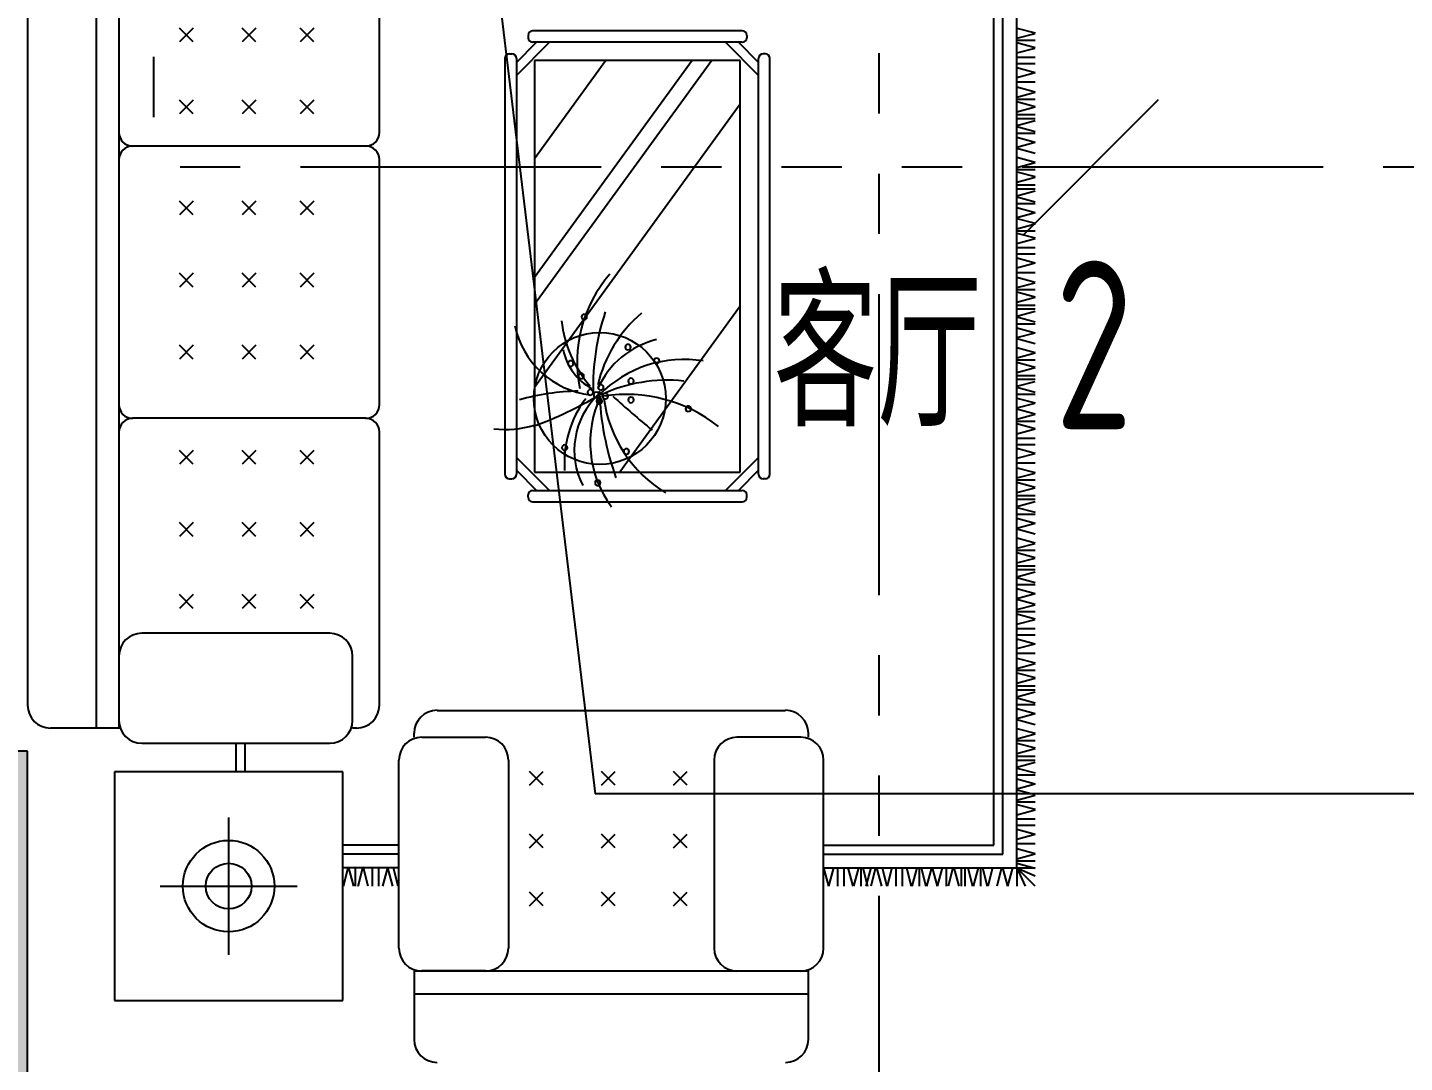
# Model space of a CAD drawing. Extents: x -41969 to 449372, y 65390 to 759577.
# Drawn here: x 342605 to 345466, y 711536 to 713685 of the extents above; entities that cross this region are included whole.
import ezdxf
from ezdxf.enums import TextEntityAlignment as Align

# ---------------------------------------------------------------- set-up
doc = ezdxf.new("R2010")
doc.units = 0
doc.header["$LTSCALE"] = 1000
doc.header["$MEASUREMENT"] = 0
doc.linetypes.add('PHANTOM2', pattern=[1.25, 0.625, -0.125, 0.125, -0.125, 0.125, -0.125])
doc.linetypes.add('PHANTOM3', pattern=[1.5, 0.625, -0.125, 0.125, -0.125, 0.125, -0.125, 0.125, -0.125])
for name, color, linetype in [('DIM-照明', 3, 'Continuous'), ('jg新结构柱', 9, 'Continuous'), ('WIRE-照明', 120, 'Continuous'), ('装修家具', 8, 'Continuous')]:
    doc.layers.add(name, color=color, linetype=linetype)
doc.styles.add('_TEL_DIM', font='SIMPLEX', dxfattribs={"width": 0.8, "height": 3.5, "bigfont": 'HZTXT'})
doc.styles.add('DIM_FONT', font='SIMPLEX', dxfattribs={"width": 0.7, "bigfont": 'GBCBIG'})
doc.styles.get("Standard").update_dxf_attribs({"font": 'gbenor.shx', "bigfont": 'gbcbig.shx'})
doc.linetypes.add('TV', pattern='A,2.8,-0.1,["TV",_TEL_DIM,S=0.07,R=0,X=0,Y=-0.1],-0.52', length=3.42)

# ---------------------------------------------------------------- blocks, each defined once
blk = doc.blocks.new('A$C65FF3140')
at = {"color": 8}
for p, q in [((7755.4, -8292), (7755.4, -5859.5)), ((7755.4, -8292), (7755.4, -5859.5)), ((7726.9, -8263.6), (7726.9, -5888)), ((7726.9, -8263.6), (7726.9, -5888)), ((7707.9, -8244.6), (7707.9, -5907)), ((7707.9, -8244.6), (7707.9, -5907)), ((5842.4, -6149.9), (5842.4, -8001.6)), ((5842.4, -6149.9), (5842.4, -8001.6)), ((5889.9, -6149.9), (5889.9, -8001.6)), ((5889.9, -6149.9), (5889.9, -8001.6)), ((5700, -6197.4), (5700, -7954.2)), ((5700, -6197.4), (5700, -7954.2)), ((6431.2, -6765.4), (6431.2, -6197.4)), ((6431.2, -6765.4), (6431.2, -6197.4)), ((6044.2, -6548), (6015.6, -6576.6)), ((6044.2, -6576.6), (6015.6, -6548)), ((6044.2, -6548), (6015.6, -6576.6)), ((6044.2, -6576.6), (6015.6, -6548)), ((6174.5, -6576.6), (6145.8, -6548)), ((6174.5, -6548), (6145.8, -6576.6)), ((6174.5, -6576.6), (6145.8, -6548)), ((6174.5, -6548), (6145.8, -6576.6)), ((6295.1, -6576.6), (6266.4, -6548)), ((6295.1, -6548), (6266.4, -6576.6)), ((6295.1, -6576.6), (6266.4, -6548)), ((6295.1, -6548), (6266.4, -6576.6)), ((7755.4, -6547.9), (7793.4, -6558.1)), ((7755.4, -6547.9), (7793.4, -6558.1)), ((6715.7, -6619.3), (6757.5, -6577.5)), ((6715.7, -6646.2), (6784.4, -6577.5)), ((6715.7, -6619.3), (6757.5, -6577.5)), ((6715.7, -6646.2), (6784.4, -6577.5)), ((6740, -6563.3), (6740, -6568)), ((6740, -6563.3), (6740, -6568)), ((7185.2, -6553.8), (6749.5, -6553.8)), ((7185.2, -6553.8), (6749.5, -6553.8)), ((7185.2, -6577.5), (6749.5, -6577.5)), ((7185.2, -6577.5), (6749.5, -6577.5)), ((7219, -6646.2), (7150.4, -6577.5)), ((7219, -6646.2), (7150.4, -6577.5)), ((7219, -6619.3), (7177.2, -6577.5)), ((7219, -6619.3), (7177.2, -6577.5)), ((7194.7, -6563.3), (7194.7, -6568)), ((7194.7, -6563.3), (7194.7, -6568)), ((7755.4, -6569.3), (7793.4, -6559.2)), ((7755.4, -6569.3), (7793.4, -6559.2)), ((7755.4, -6573.3), (7793.4, -6573.3)), ((7755.4, -6573.3), (7793.4, -6573.3)), ((7755.4, -6578.3), (7793.4, -6588.5)), ((7755.4, -6578.3), (7793.4, -6588.5)), ((6701.5, -6601.8), (6706.2, -6601.8)), ((6701.5, -6601.8), (6706.2, -6601.8)), ((7233.2, -6601.8), (7228.5, -6601.8)), ((7233.2, -6601.8), (7228.5, -6601.8)), ((7755.4, -6599.7), (7793.4, -6589.6)), ((7755.4, -6599.7), (7793.4, -6589.6)), ((7755.4, -6608.5), (7793.4, -6608.5)), ((7755.4, -6608.5), (7793.4, -6608.5)), ((6692, -6611.3), (6692, -7474.4)), ((6692, -6611.3), (6692, -7474.4)), ((6715.7, -6611.3), (6715.7, -7474.4)), ((6715.7, -6611.3), (6715.7, -7474.4)), ((6901.8, -6615.5), (6753.7, -6819.4)), ((7081, -6615.5), (6753.7, -7066.1)), ((7121.8, -6615.5), (6753.7, -7122.2)), ((7181, -6615.5), (6753.7, -6615.5)), ((6753.7, -6615.5), (6753.7, -7470.2)), ((6901.8, -6615.5), (6753.7, -6819.4)), ((7081, -6615.5), (6753.7, -7066.1)), ((7121.8, -6615.5), (6753.7, -7122.2)), ((7181, -6615.5), (6753.7, -6615.5)), ((6753.7, -6615.5), (6753.7, -7470.2)), ((7181, -7470.2), (7181, -6615.5)), ((7181, -7470.2), (7181, -6615.5)), ((7219, -7474.4), (7219, -6611.3)), ((7219, -7474.4), (7219, -6611.3)), ((7242.7, -7474.4), (7242.7, -6611.3)), ((7242.7, -7474.4), (7242.7, -6611.3)), ((7755.4, -6621.5), (7793.4, -6621.5)), ((7755.4, -6621.5), (7793.4, -6621.5)), ((7755.4, -6629.9), (7793.4, -6640.1)), ((7755.4, -6629.9), (7793.4, -6640.1)), ((7755.4, -6650.4), (7793.4, -6640.2)), ((7755.4, -6650.4), (7793.4, -6640.2)), ((7755.4, -6659.9), (7793.4, -6659.9)), ((7755.4, -6659.9), (7793.4, -6659.9)), ((7755.4, -6670), (7793.4, -6680.2)), ((7755.4, -6670), (7793.4, -6680.2)), ((7755.4, -6691.5), (7793.4, -6681.3)), ((7755.4, -6691.5), (7793.4, -6681.3)), ((6044.2, -6726.3), (6015.6, -6697.6)), ((6044.2, -6697.6), (6015.6, -6726.3)), ((6044.2, -6726.3), (6015.6, -6697.6)), ((6044.2, -6697.6), (6015.6, -6726.3)), ((6174.5, -6726.3), (6145.8, -6697.6)), ((6174.5, -6697.6), (6145.8, -6726.3)), ((6174.5, -6726.3), (6145.8, -6697.6)), ((6174.5, -6697.6), (6145.8, -6726.3)), ((6295.1, -6726.3), (6266.4, -6697.6)), ((6295.1, -6697.6), (6266.4, -6726.3)), ((6295.1, -6726.3), (6266.4, -6697.6)), ((6295.1, -6697.6), (6266.4, -6726.3)), ((7181, -6706), (6753.7, -7294.3)), ((7181, -6706), (6753.7, -7294.3)), ((7755.4, -6695.4), (7793.4, -6695.4)), ((7755.4, -6695.4), (7793.4, -6695.4)), ((7755.4, -6700.4), (7793.4, -6710.6)), ((7755.4, -6700.4), (7793.4, -6710.6)), ((7755.4, -6721.9), (7793.4, -6711.7)), ((7755.4, -6721.9), (7793.4, -6711.7)), ((7755.4, -6727.8), (7793.4, -6727.8)), ((7755.4, -6727.8), (7793.4, -6727.8)), ((7755.4, -6735.7), (7793.4, -6735.7)), ((7755.4, -6735.7), (7793.4, -6735.7)), ((7755.4, -6750.5), (7793.4, -6740.3)), ((7755.4, -6750.5), (7793.4, -6740.3)), ((7755.4, -6752.4), (7793.4, -6762.6)), ((7755.4, -6752.4), (7793.4, -6762.6)), ((7755.4, -6766.6), (7793.4, -6766.6)), ((7755.4, -6766.6), (7793.4, -6766.6)), ((7755.4, -6774.9), (7793.4, -6785.1)), ((7755.4, -6774.9), (7793.4, -6785.1)), ((6402.7, -6793), (5918.4, -6793)), ((6402.7, -6793), (5918.4, -6793)), ((7755.4, -6795.5), (7793.4, -6785.3)), ((7755.4, -6795.5), (7793.4, -6785.3)), ((7755.4, -6797.4), (7793.4, -6807.6)), ((7755.4, -6797.4), (7793.4, -6807.6)), ((6431.2, -7331), (6431.2, -6820.6)), ((6431.2, -7331), (6431.2, -6820.6)), ((7755.4, -6816), (7793.4, -6826.2)), ((7755.4, -6816), (7793.4, -6826.2)), ((7755.4, -6837.4), (7793.4, -6827.3)), ((7755.4, -6837.4), (7793.4, -6827.3)), ((7755.4, -6841.4), (7793.4, -6841.4)), ((7755.4, -6841.4), (7793.4, -6841.4)), ((7755.4, -6846.4), (7793.4, -6856.6)), ((7755.4, -6846.4), (7793.4, -6856.6)), ((7755.4, -6867.9), (7793.4, -6857.7)), ((7755.4, -6867.9), (7793.4, -6857.7)), ((7755.4, -6873.8), (7793.4, -6873.8)), ((7755.4, -6873.8), (7793.4, -6873.8)), ((7755.4, -6881.7), (7793.4, -6881.7)), ((7755.4, -6881.7), (7793.4, -6881.7)), ((7755.4, -6896.5), (7793.4, -6886.3)), ((7755.4, -6896.5), (7793.4, -6886.3)), ((6044.2, -6907.5), (6015.6, -6936.2)), ((6044.2, -6936.2), (6015.6, -6907.5)), ((6044.2, -6907.5), (6015.6, -6936.2)), ((6044.2, -6936.2), (6015.6, -6907.5)), ((6174.5, -6907.5), (6145.8, -6936.2)), ((6174.5, -6936.2), (6145.8, -6907.5)), ((6174.5, -6907.5), (6145.8, -6936.2)), ((6174.5, -6936.2), (6145.8, -6907.5)), ((6295.1, -6907.5), (6266.4, -6936.2)), ((6295.1, -6936.2), (6266.4, -6907.5)), ((6295.1, -6907.5), (6266.4, -6936.2)), ((6295.1, -6936.2), (6266.4, -6907.5)), ((7755.4, -6898.4), (7793.4, -6908.6)), ((7755.4, -6898.4), (7793.4, -6908.6)), ((7755.4, -6912.6), (7793.4, -6912.6)), ((7755.4, -6912.6), (7793.4, -6912.6)), ((7755.4, -6920.9), (7793.4, -6931.1)), ((7755.4, -6920.9), (7793.4, -6931.1)), ((7755.4, -6941.4), (7793.4, -6931.3)), ((7755.4, -6941.4), (7793.4, -6931.3)), ((7755.4, -6943.4), (7793.4, -6953.5)), ((7755.4, -6943.4), (7793.4, -6953.5)), ((7755.4, -6964.8), (7793.4, -6954.6)), ((7755.4, -6964.8), (7793.4, -6954.6)), ((7755.4, -6968.8), (7793.4, -6968.8)), ((7755.4, -6968.8), (7793.4, -6968.8)), ((7755.4, -6973.8), (7793.4, -6983.9)), ((7755.4, -6973.8), (7793.4, -6983.9)), ((7755.4, -6995.2), (7793.4, -6985)), ((7755.4, -6995.2), (7793.4, -6985)), ((7755.4, -7004), (7793.4, -7004)), ((7755.4, -7004), (7793.4, -7004)), ((7755.4, -7017), (7793.4, -7017)), ((7755.4, -7017), (7793.4, -7017)), ((7755.4, -7025.4), (7793.4, -7035.5)), ((7755.4, -7025.4), (7793.4, -7035.5)), ((7755.4, -7045.9), (7793.4, -7035.7)), ((7755.4, -7045.9), (7793.4, -7035.7)), ((6044.2, -7085.8), (6015.6, -7057.2)), ((6044.2, -7057.2), (6015.6, -7085.8)), ((6044.2, -7085.8), (6015.6, -7057.2)), ((6044.2, -7057.2), (6015.6, -7085.8)), ((6174.5, -7057.2), (6145.8, -7085.8)), ((6174.5, -7085.8), (6145.8, -7057.2)), ((6174.5, -7057.2), (6145.8, -7085.8)), ((6174.5, -7085.8), (6145.8, -7057.2)), ((6295.1, -7057.2), (6266.4, -7085.8)), ((6295.1, -7085.8), (6266.4, -7057.2)), ((6295.1, -7057.2), (6266.4, -7085.8)), ((6295.1, -7085.8), (6266.4, -7057.2)), ((7755.4, -7055.4), (7793.4, -7055.4)), ((7755.4, -7055.4), (7793.4, -7055.4)), ((7755.4, -7065.5), (7793.4, -7075.7)), ((7755.4, -7065.5), (7793.4, -7075.7)), ((7755.4, -7086.9), (7793.4, -7076.8)), ((7755.4, -7086.9), (7793.4, -7076.8)), ((7755.4, -7090.9), (7793.4, -7090.9)), ((7755.4, -7090.9), (7793.4, -7090.9)), ((7755.4, -7095.9), (7793.4, -7106.1)), ((7755.4, -7095.9), (7793.4, -7106.1)), ((7755.4, -7117.3), (7793.4, -7107.2)), ((7755.4, -7117.3), (7793.4, -7107.2)), ((7755.4, -7123.3), (7793.4, -7123.3)), ((7755.4, -7123.3), (7793.4, -7123.3)), ((7181, -7125.8), (6930.9, -7470.2)), ((7181, -7125.8), (6930.9, -7470.2)), ((7755.4, -7131.2), (7793.4, -7131.2)), ((7755.4, -7131.2), (7793.4, -7131.2)), ((7755.4, -7146), (7793.4, -7135.8)), ((7755.4, -7146), (7793.4, -7135.8)), ((7755.4, -7147.9), (7793.4, -7158.1)), ((7755.4, -7147.9), (7793.4, -7158.1)), ((7755.4, -7162.1), (7793.4, -7162.1)), ((7755.4, -7162.1), (7793.4, -7162.1)), ((7755.4, -7170.4), (7793.4, -7180.6)), ((7755.4, -7170.4), (7793.4, -7180.6)), ((7755.4, -7190.9), (7793.4, -7180.8)), ((7755.4, -7190.9), (7793.4, -7180.8)), ((6044.2, -7206.8), (6015.6, -7235.5)), ((6044.2, -7235.5), (6015.6, -7206.8)), ((6044.2, -7206.8), (6015.6, -7235.5)), ((6044.2, -7235.5), (6015.6, -7206.8)), ((6174.5, -7206.8), (6145.8, -7235.5)), ((6174.5, -7235.5), (6145.8, -7206.8)), ((6174.5, -7206.8), (6145.8, -7235.5)), ((6174.5, -7235.5), (6145.8, -7206.8)), ((6295.1, -7206.8), (6266.4, -7235.5)), ((6295.1, -7235.5), (6266.4, -7206.8)), ((6295.1, -7206.8), (6266.4, -7235.5)), ((6295.1, -7235.5), (6266.4, -7206.8)), ((7755.4, -7192.8), (7793.4, -7203)), ((7755.4, -7192.8), (7793.4, -7203)), ((7755.4, -7211.5), (7793.4, -7221.6)), ((7755.4, -7211.5), (7793.4, -7221.6)), ((7755.4, -7232.9), (7793.4, -7222.7)), ((7755.4, -7232.9), (7793.4, -7222.7)), ((7755.4, -7236.9), (7793.4, -7236.9)), ((7755.4, -7236.9), (7793.4, -7236.9)), ((7755.4, -7241.9), (7793.4, -7252.1)), ((7755.4, -7241.9), (7793.4, -7252.1)), ((7755.4, -7263.3), (7793.4, -7253.1)), ((7755.4, -7263.3), (7793.4, -7253.1)), ((7755.4, -7269.3), (7793.4, -7269.3)), ((7755.4, -7269.3), (7793.4, -7269.3)), ((7755.4, -7277.2), (7793.4, -7277.2)), ((7755.4, -7277.2), (7793.4, -7277.2)), ((7755.4, -7292), (7793.4, -7281.8)), ((7755.4, -7292), (7793.4, -7281.8)), ((7755.4, -7293.9), (7793.4, -7304.1)), ((7755.4, -7293.9), (7793.4, -7304.1)), ((7755.4, -7308), (7793.4, -7308)), ((7755.4, -7308), (7793.4, -7308)), ((7755.4, -7316.4), (7793.4, -7326.6)), ((7755.4, -7316.4), (7793.4, -7326.6)), ((7755.4, -7336.9), (7793.4, -7326.7)), ((7755.4, -7336.9), (7793.4, -7326.7)), ((7755.4, -7338.8), (7793.4, -7349)), ((7755.4, -7338.8), (7793.4, -7349)), ((7755.4, -7360.3), (7793.4, -7350.1)), ((7755.4, -7360.3), (7793.4, -7350.1)), ((6402.7, -7358.5), (5918.4, -7358.5)), ((6402.7, -7358.5), (5918.4, -7358.5)), ((7755.4, -7364.2), (7793.4, -7364.2)), ((7755.4, -7364.2), (7793.4, -7364.2)), ((7755.4, -7369.2), (7793.4, -7379.4)), ((7755.4, -7369.2), (7793.4, -7379.4)), ((7755.4, -7390.7), (7793.4, -7380.5)), ((7755.4, -7390.7), (7793.4, -7380.5)), ((6431.2, -7954.2), (6431.2, -7386.1)), ((6431.2, -7954.2), (6431.2, -7386.1)), ((7755.4, -7399.5), (7793.4, -7399.5)), ((7755.4, -7399.5), (7793.4, -7399.5)), ((6044.2, -7453.9), (6015.6, -7425.3)), ((6044.2, -7425.3), (6015.6, -7453.9)), ((6044.2, -7453.9), (6015.6, -7425.3)), ((6044.2, -7425.3), (6015.6, -7453.9)), ((6174.5, -7453.9), (6145.8, -7425.3)), ((6174.5, -7425.3), (6145.8, -7453.9)), ((6174.5, -7453.9), (6145.8, -7425.3)), ((6174.5, -7425.3), (6145.8, -7453.9)), ((6295.1, -7453.9), (6266.4, -7425.3)), ((6295.1, -7425.3), (6266.4, -7453.9)), ((6295.1, -7453.9), (6266.4, -7425.3)), ((6295.1, -7425.3), (6266.4, -7453.9)), ((7755.4, -7412.5), (7793.4, -7412.5)), ((7755.4, -7412.5), (7793.4, -7412.5)), ((7755.4, -7420.8), (7793.4, -7431)), ((7755.4, -7420.8), (7793.4, -7431)), ((7755.4, -7441.4), (7793.4, -7431.2)), ((7755.4, -7441.4), (7793.4, -7431.2)), ((6715.7, -7439.5), (6784.4, -7508.2)), ((6715.7, -7439.5), (6784.4, -7508.2)), ((6715.7, -7466.4), (6757.5, -7508.2)), ((6715.7, -7466.4), (6757.5, -7508.2)), ((7219, -7439.5), (7150.4, -7508.2)), ((7219, -7439.5), (7150.4, -7508.2)), ((7219, -7466.4), (7177.2, -7508.2)), ((7219, -7466.4), (7177.2, -7508.2)), ((7755.4, -7450.9), (7793.4, -7450.9)), ((7755.4, -7450.9), (7793.4, -7450.9)), ((7755.4, -7461), (7793.4, -7471.1)), ((7755.4, -7461), (7793.4, -7471.1)), ((6701.5, -7483.9), (6706.2, -7483.9)), ((6701.5, -7483.9), (6706.2, -7483.9)), ((6753.7, -7470.2), (7181, -7470.2)), ((6753.7, -7470.2), (7181, -7470.2)), ((7233.2, -7483.9), (7228.5, -7483.9)), ((7233.2, -7483.9), (7228.5, -7483.9)), ((7755.4, -7482.4), (7793.4, -7472.2)), ((7755.4, -7482.4), (7793.4, -7472.2)), ((7755.4, -7486.3), (7793.4, -7486.3)), ((7755.4, -7486.3), (7793.4, -7486.3)), ((7755.4, -7491.4), (7793.4, -7501.5)), ((7755.4, -7491.4), (7793.4, -7501.5)), ((6740, -7522.4), (6740, -7517.6)), ((6740, -7522.4), (6740, -7517.6)), ((6749.5, -7508.2), (7185.2, -7508.2)), ((6749.5, -7508.2), (7185.2, -7508.2)), ((7194.7, -7522.4), (7194.7, -7517.6)), ((7194.7, -7522.4), (7194.7, -7517.6)), ((7755.4, -7512.8), (7793.4, -7502.6)), ((7755.4, -7512.8), (7793.4, -7502.6)), ((7755.4, -7518.7), (7793.4, -7518.7)), ((7755.4, -7518.7), (7793.4, -7518.7)), ((6749.5, -7531.9), (7185.2, -7531.9)), ((6749.5, -7531.9), (7185.2, -7531.9)), ((7755.4, -7526.7), (7793.4, -7526.7)), ((7755.4, -7526.7), (7793.4, -7526.7)), ((7755.4, -7541.5), (7793.4, -7531.3)), ((7755.4, -7541.5), (7793.4, -7531.3)), ((7755.4, -7543.4), (7793.4, -7553.5)), ((7755.4, -7543.4), (7793.4, -7553.5)), ((6044.2, -7574.9), (6015.6, -7603.6)), ((6044.2, -7603.6), (6015.6, -7574.9)), ((6044.2, -7574.9), (6015.6, -7603.6)), ((6044.2, -7603.6), (6015.6, -7574.9)), ((6174.5, -7603.6), (6145.8, -7574.9)), ((6174.5, -7574.9), (6145.8, -7603.6)), ((6174.5, -7603.6), (6145.8, -7574.9)), ((6174.5, -7574.9), (6145.8, -7603.6)), ((6295.1, -7603.6), (6266.4, -7574.9)), ((6295.1, -7574.9), (6266.4, -7603.6)), ((6295.1, -7603.6), (6266.4, -7574.9)), ((6295.1, -7574.9), (6266.4, -7603.6)), ((7755.4, -7557.5), (7793.4, -7557.5)), ((7755.4, -7557.5), (7793.4, -7557.5)), ((7755.4, -7565.9), (7793.4, -7576.1)), ((7755.4, -7565.9), (7793.4, -7576.1)), ((7755.4, -7586.4), (7793.4, -7576.2)), ((7755.4, -7586.4), (7793.4, -7576.2)), ((7755.4, -7588.3), (7793.4, -7598.5)), ((7755.4, -7588.3), (7793.4, -7598.5)), ((7755.4, -7606.9), (7793.4, -7617.1)), ((7755.4, -7606.9), (7793.4, -7617.1)), ((7755.4, -7628.4), (7793.4, -7618.2)), ((7755.4, -7628.4), (7793.4, -7618.2)), ((7755.4, -7632.3), (7793.4, -7632.3)), ((7755.4, -7632.3), (7793.4, -7632.3)), ((7755.4, -7637.3), (7793.4, -7647.5)), ((7755.4, -7637.3), (7793.4, -7647.5)), ((7755.4, -7658.8), (7793.4, -7648.6)), ((7755.4, -7658.8), (7793.4, -7648.6)), ((7755.4, -7664.7), (7793.4, -7664.7)), ((7755.4, -7664.7), (7793.4, -7664.7)), ((7755.4, -7672.7), (7793.4, -7672.7)), ((7755.4, -7672.7), (7793.4, -7672.7)), ((7755.4, -7687.4), (7793.4, -7677.3)), ((7755.4, -7687.4), (7793.4, -7677.3)), ((7755.4, -7689.3), (7793.4, -7699.5)), ((7755.4, -7689.3), (7793.4, -7699.5)), ((6044.2, -7753.2), (6015.6, -7724.6)), ((6044.2, -7724.6), (6015.6, -7753.2)), ((6044.2, -7753.2), (6015.6, -7724.6)), ((6044.2, -7724.6), (6015.6, -7753.2)), ((6174.5, -7753.2), (6145.8, -7724.6)), ((6174.5, -7724.6), (6145.8, -7753.2)), ((6174.5, -7753.2), (6145.8, -7724.6)), ((6174.5, -7724.6), (6145.8, -7753.2)), ((6295.1, -7753.2), (6266.4, -7724.6)), ((6295.1, -7724.6), (6266.4, -7753.2)), ((6295.1, -7753.2), (6266.4, -7724.6)), ((6295.1, -7724.6), (6266.4, -7753.2)), ((7755.4, -7703.5), (7793.4, -7703.5)), ((7755.4, -7703.5), (7793.4, -7703.5)), ((7755.4, -7711.9), (7793.4, -7722)), ((7755.4, -7711.9), (7793.4, -7722)), ((7755.4, -7732.4), (7793.4, -7722.2)), ((7755.4, -7732.4), (7793.4, -7722.2)), ((7755.4, -7734.3), (7793.4, -7744.5)), ((7755.4, -7734.3), (7793.4, -7744.5)), ((7755.4, -7755.7), (7793.4, -7745.6)), ((7755.4, -7755.7), (7793.4, -7745.6)), ((7755.4, -7759.7), (7793.4, -7759.7)), ((7755.4, -7759.7), (7793.4, -7759.7)), ((7755.4, -7764.7), (7793.4, -7774.9)), ((7755.4, -7764.7), (7793.4, -7774.9)), ((7755.4, -7786.2), (7793.4, -7776)), ((7755.4, -7786.2), (7793.4, -7776)), ((6327.8, -7804.9), (5937.4, -7804.9)), ((6327.8, -7804.9), (5937.4, -7804.9)), ((7755.4, -7795), (7793.4, -7795)), ((7755.4, -7795), (7793.4, -7795)), ((7755.4, -7808), (7793.4, -7808)), ((7755.4, -7808), (7793.4, -7808)), ((7755.4, -7816.3), (7793.4, -7826.5)), ((7755.4, -7816.3), (7793.4, -7826.5)), ((7755.4, -7836.8), (7793.4, -7826.7)), ((7755.4, -7836.8), (7793.4, -7826.7)), ((5889.9, -7852.3), (5889.9, -7985.9)), ((5889.9, -7852.3), (5889.9, -7985.9)), ((6375.3, -7985.9), (6375.3, -7852.3)), ((6375.3, -7985.9), (6375.3, -7852.3)), ((7755.4, -7846.3), (7793.4, -7846.3)), ((7755.4, -7846.3), (7793.4, -7846.3)), ((7755.4, -7856.4), (7793.4, -7866.6)), ((7755.4, -7856.4), (7793.4, -7866.6)), ((7755.4, -7877.9), (7793.4, -7867.7)), ((7755.4, -7877.9), (7793.4, -7867.7)), ((7755.4, -7881.8), (7793.4, -7881.8)), ((7755.4, -7881.8), (7793.4, -7881.8)), ((7755.4, -7886.8), (7793.4, -7897)), ((7755.4, -7886.8), (7793.4, -7897)), ((7755.4, -7908.3), (7793.4, -7898.1)), ((7755.4, -7908.3), (7793.4, -7898.1)), ((7755.4, -7914.2), (7793.4, -7914.2)), ((7755.4, -7914.2), (7793.4, -7914.2)), ((7755.4, -7922.1), (7793.4, -7922.1)), ((7755.4, -7922.1), (7793.4, -7922.1)), ((7755.4, -7936.9), (7793.4, -7926.7)), ((7755.4, -7936.9), (7793.4, -7926.7)), ((7755.4, -7938.8), (7793.4, -7949)), ((7755.4, -7938.8), (7793.4, -7949)), ((7755.4, -7953), (7793.4, -7953)), ((7755.4, -7953), (7793.4, -7953)), ((6550.9, -7965), (7274.9, -7965)), ((6550.9, -7965), (7274.9, -7965)), ((7755.4, -7961.4), (7793.4, -7971.5)), ((7755.4, -7961.4), (7793.4, -7971.5)), ((7755.4, -7981.9), (7793.4, -7971.7)), ((7755.4, -7981.9), (7793.4, -7971.7)), ((5747.5, -8001.6), (5892.6, -8001.6)), ((5747.5, -8001.6), (5892.6, -8001.6)), ((6375.3, -8001.6), (6383.7, -8001.6)), ((6375.3, -8001.6), (6383.7, -8001.6)), ((7755.4, -7983.8), (7793.4, -7994)), ((7755.4, -7983.8), (7793.4, -7994)), ((7755.4, -8002.4), (7793.4, -8012.6)), ((7755.4, -8002.4), (7793.4, -8012.6)), ((5937.4, -8033.4), (6327.8, -8033.4)), ((5937.4, -8033.4), (6327.8, -8033.4)), ((6132.6, -8033.4), (6132.6, -8092.6)), ((6132.6, -8033.4), (6132.6, -8092.6)), ((6151.6, -8033.4), (6151.6, -8092.6)), ((6151.6, -8033.4), (6151.6, -8092.6)), ((6503.4, -8020.9), (6503.4, -8012.4)), ((6503.4, -8020.9), (6503.4, -8012.4)), ((6519.1, -8020.9), (6651.7, -8020.9)), ((6519.1, -8020.9), (6651.7, -8020.9)), ((7306.7, -8020.9), (7174.1, -8020.9)), ((7306.7, -8020.9), (7174.1, -8020.9)), ((7322.4, -8020.9), (7322.4, -8012.4)), ((7322.4, -8020.9), (7322.4, -8012.4)), ((7755.4, -8023.9), (7793.4, -8013.7)), ((7755.4, -8023.9), (7793.4, -8013.7)), ((7755.4, -8027.8), (7793.4, -8027.8)), ((7755.4, -8027.8), (7793.4, -8027.8)), ((7755.4, -8032.8), (7793.4, -8043)), ((7755.4, -8032.8), (7793.4, -8043)), ((6471.7, -8458.8), (6471.7, -8068.3)), ((6471.7, -8458.8), (6471.7, -8068.3)), ((6699.2, -8068.3), (6699.2, -8458.8)), ((6699.2, -8068.3), (6699.2, -8458.8)), ((7126.6, -8068.3), (7126.6, -8458.8)), ((7126.6, -8068.3), (7126.6, -8458.8)), ((7354.2, -8458.8), (7354.2, -8068.3)), ((7354.2, -8458.8), (7354.2, -8068.3)), ((7755.4, -8054.3), (7793.4, -8044.1)), ((7755.4, -8054.3), (7793.4, -8044.1)), ((7755.4, -8060.2), (7793.4, -8060.2)), ((7755.4, -8060.2), (7793.4, -8060.2)), ((7755.4, -8068.1), (7793.4, -8068.1)), ((7755.4, -8068.1), (7793.4, -8068.1)), ((5880.4, -8092.6), (5880.4, -8567.4)), ((6355.2, -8092.6), (5880.4, -8092.6)), ((5880.4, -8092.6), (5880.4, -8567.4)), ((6355.2, -8092.6), (5880.4, -8092.6)), ((6355.2, -8567.4), (6355.2, -8092.6)), ((6355.2, -8567.4), (6355.2, -8092.6)), ((6742.9, -8120.3), (6771.6, -8091.6)), ((6771.6, -8120.3), (6742.9, -8091.6)), ((6742.9, -8120.3), (6771.6, -8091.6)), ((6771.6, -8120.3), (6742.9, -8091.6)), ((6921.2, -8120.3), (6892.6, -8091.6)), ((6892.6, -8120.3), (6921.2, -8091.6)), ((6921.2, -8120.3), (6892.6, -8091.6)), ((6892.6, -8120.3), (6921.2, -8091.6)), ((7042.2, -8120.3), (7070.9, -8091.6)), ((7070.9, -8120.3), (7042.2, -8091.6)), ((7042.2, -8120.3), (7070.9, -8091.6)), ((7070.9, -8120.3), (7042.2, -8091.6)), ((7755.4, -8082.9), (7793.4, -8072.7)), ((7755.4, -8082.9), (7793.4, -8072.7)), ((7755.4, -8084.8), (7793.4, -8095)), ((7755.4, -8084.8), (7793.4, -8095)), ((7755.4, -8099), (7793.4, -8099)), ((7755.4, -8099), (7793.4, -8099)), ((7755.4, -8107.3), (7793.4, -8117.5)), ((7755.4, -8107.3), (7793.4, -8117.5)), ((7755.4, -8127.9), (7793.4, -8117.7)), ((7755.4, -8127.9), (7793.4, -8117.7)), ((7755.4, -8129.8), (7793.4, -8139.9)), ((7755.4, -8129.8), (7793.4, -8139.9)), ((7755.4, -8151.2), (7793.4, -8141)), ((7755.4, -8151.2), (7793.4, -8141)), ((7755.4, -8155.2), (7793.4, -8155.2)), ((7755.4, -8155.2), (7793.4, -8155.2)), ((7755.4, -8160.2), (7793.4, -8170.4)), ((7755.4, -8160.2), (7793.4, -8170.4)), ((7755.4, -8181.6), (7793.4, -8171.4)), ((7755.4, -8181.6), (7793.4, -8171.4)), ((6117.8, -8187.6), (6117.8, -8472.5)), ((6117.8, -8187.6), (6117.8, -8472.5)), ((7755.4, -8190.4), (7793.4, -8190.4)), ((7755.4, -8190.4), (7793.4, -8190.4)), ((7755.4, -8203.4), (7793.4, -8203.4)), ((7755.4, -8203.4), (7793.4, -8203.4)), ((6742.9, -8250.5), (6771.6, -8221.9)), ((6771.6, -8250.5), (6742.9, -8221.9)), ((6742.9, -8250.5), (6771.6, -8221.9)), ((6771.6, -8250.5), (6742.9, -8221.9)), ((6892.6, -8250.5), (6921.2, -8221.9)), ((6921.2, -8250.5), (6892.6, -8221.9)), ((6892.6, -8250.5), (6921.2, -8221.9)), ((6921.2, -8250.5), (6892.6, -8221.9)), ((7042.2, -8250.5), (7070.9, -8221.9)), ((7070.9, -8250.5), (7042.2, -8221.9)), ((7042.2, -8250.5), (7070.9, -8221.9)), ((7070.9, -8250.5), (7042.2, -8221.9)), ((7755.4, -8211.8), (7793.4, -8222)), ((7755.4, -8211.8), (7793.4, -8222)), ((7755.4, -8232.3), (7793.4, -8222.1)), ((7755.4, -8232.3), (7793.4, -8222.1)), ((6471.7, -8244.6), (6355.2, -8244.6)), ((6471.7, -8244.6), (6355.2, -8244.6)), ((6471.7, -8263.6), (6355.2, -8263.6)), ((6471.7, -8263.6), (6355.2, -8263.6)), ((7354.2, -8244.6), (7707.9, -8244.6)), ((7354.2, -8244.6), (7707.9, -8244.6)), ((7354.2, -8263.6), (7726.9, -8263.6)), ((7354.2, -8263.6), (7726.9, -8263.6)), ((7755.4, -8241.8), (7793.4, -8241.8)), ((7755.4, -8241.8), (7793.4, -8241.8)), ((7755.4, -8251.9), (7793.4, -8262.1)), ((7755.4, -8251.9), (7793.4, -8262.1)), ((7755.4, -8273.3), (7793.4, -8263.2)), ((7755.4, -8273.3), (7793.4, -8263.2)), ((6471.7, -8292), (6355.2, -8292)), ((6471.7, -8292), (6355.2, -8292)), ((6356.2, -8330), (6366.4, -8292)), ((6356.2, -8330), (6366.4, -8292)), ((6377.7, -8330), (6367.5, -8292)), ((6377.7, -8330), (6367.5, -8292)), ((6381.6, -8330), (6381.6, -8292)), ((6381.6, -8330), (6381.6, -8292)), ((6386.7, -8330), (6396.8, -8292)), ((6386.7, -8330), (6396.8, -8292)), ((6408.1, -8330), (6397.9, -8292)), ((6408.1, -8330), (6397.9, -8292)), ((6416.9, -8330), (6416.9, -8292)), ((6416.9, -8330), (6416.9, -8292)), ((6429.9, -8330), (6429.9, -8292)), ((6429.9, -8330), (6429.9, -8292)), ((6438.3, -8330), (6448.4, -8292)), ((6438.3, -8330), (6448.4, -8292)), ((6458.8, -8330), (6448.6, -8292)), ((6458.8, -8330), (6448.6, -8292)), ((6470.3, -8330), (6460.1, -8292)), ((6470.3, -8330), (6460.1, -8292)), ((7354.2, -8292), (7755.4, -8292)), ((7354.2, -8292), (7364.3, -8330)), ((7354.2, -8292), (7755.4, -8292)), ((7354.2, -8292), (7364.3, -8330)), ((7374.7, -8292), (7364.5, -8330)), ((7374.7, -8292), (7364.5, -8330)), ((7383, -8292), (7383, -8330)), ((7383, -8292), (7383, -8330)), ((7396, -8292), (7396, -8330)), ((7396, -8292), (7396, -8330)), ((7404.8, -8292), (7415, -8330)), ((7404.8, -8292), (7415, -8330)), ((7426.3, -8292), (7416.1, -8330)), ((7426.3, -8292), (7416.1, -8330)), ((7431.3, -8292), (7431.3, -8330)), ((7431.3, -8292), (7431.3, -8330)), ((7435.3, -8292), (7445.4, -8330)), ((7435.3, -8292), (7445.4, -8330)), ((7452.1, -8292), (7441.9, -8330)), ((7452.1, -8292), (7441.9, -8330)), ((7462.3, -8292), (7452.1, -8330)), ((7462.3, -8292), (7452.1, -8330)), ((7464.2, -8292), (7474.4, -8330)), ((7464.2, -8292), (7474.4, -8330)), ((7475.5, -8292), (7485.7, -8330)), ((7475.5, -8292), (7485.7, -8330)), ((7496.1, -8292), (7485.9, -8330)), ((7496.1, -8292), (7485.9, -8330)), ((7504.4, -8292), (7504.4, -8330)), ((7504.4, -8292), (7504.4, -8330)), ((7517.4, -8292), (7517.4, -8330)), ((7517.4, -8292), (7517.4, -8330)), ((7526.2, -8292), (7536.4, -8330)), ((7526.2, -8292), (7536.4, -8330)), ((7547.7, -8292), (7537.5, -8330)), ((7547.7, -8292), (7537.5, -8330)), ((7552.7, -8292), (7552.7, -8330)), ((7552.7, -8292), (7552.7, -8330)), ((7556.6, -8292), (7566.8, -8330)), ((7556.6, -8292), (7566.8, -8330)), ((7578.1, -8292), (7567.9, -8330)), ((7578.1, -8292), (7567.9, -8330)), ((7580, -8292), (7590.2, -8330)), ((7580, -8292), (7590.2, -8330)), ((7600.5, -8292), (7590.3, -8330)), ((7600.5, -8292), (7590.3, -8330)), ((7608.9, -8292), (7608.9, -8330)), ((7608.9, -8292), (7608.9, -8330)), ((7623, -8292), (7612.9, -8330)), ((7623, -8292), (7612.9, -8330)), ((7624.9, -8292), (7635.1, -8330)), ((7624.9, -8292), (7635.1, -8330)), ((7639.7, -8292), (7639.7, -8330)), ((7639.7, -8292), (7639.7, -8330)), ((7647.7, -8292), (7647.7, -8330)), ((7647.7, -8292), (7647.7, -8330)), ((7653.6, -8292), (7663.8, -8330)), ((7653.6, -8292), (7663.8, -8330)), ((7675, -8292), (7664.9, -8330)), ((7675, -8292), (7664.9, -8330)), ((7680, -8292), (7680, -8330)), ((7680, -8292), (7680, -8330)), ((7684, -8292), (7694.2, -8330)), ((7684, -8292), (7694.2, -8330)), ((7705.4, -8292), (7695.3, -8330)), ((7705.4, -8292), (7695.3, -8330)), ((7724.1, -8292), (7713.9, -8330)), ((7724.1, -8292), (7713.9, -8330)), ((7726, -8292), (7736.1, -8330)), ((7726, -8292), (7736.1, -8330)), ((7746.5, -8292), (7736.3, -8330)), ((7746.5, -8292), (7736.3, -8330)), ((7755.4, -8277.3), (7793.4, -8277.3)), ((7755.4, -8277.3), (7793.4, -8277.3)), ((7755.4, -8282.3), (7793.4, -8292.5)), ((7755.4, -8282.3), (7793.4, -8292.5)), ((7793.4, -8330), (7755.4, -8292)), ((7755.4, -8292), (7755.4, -8330)), ((7755.4, -8292), (7793.4, -8292)), ((7755.4, -8292), (7773.3, -8330)), ((7755.4, -8292), (7793.4, -8308.7)), ((7793.4, -8330), (7755.4, -8292)), ((7755.4, -8292), (7755.4, -8330)), ((7755.4, -8292), (7793.4, -8292)), ((7755.4, -8292), (7773.3, -8330)), ((7755.4, -8292), (7793.4, -8308.7)), ((5975.4, -8330), (6260.3, -8330)), ((5975.4, -8330), (6260.3, -8330)), ((6742.9, -8371.1), (6771.6, -8342.5)), ((6771.6, -8371.1), (6742.9, -8342.5)), ((6742.9, -8371.1), (6771.6, -8342.5)), ((6771.6, -8371.1), (6742.9, -8342.5)), ((6892.6, -8371.1), (6921.2, -8342.5)), ((6921.2, -8371.1), (6892.6, -8342.5)), ((6892.6, -8371.1), (6921.2, -8342.5)), ((6921.2, -8371.1), (6892.6, -8342.5)), ((7042.2, -8371.1), (7070.9, -8342.5)), ((7070.9, -8371.1), (7042.2, -8342.5)), ((7042.2, -8371.1), (7070.9, -8342.5)), ((7070.9, -8371.1), (7042.2, -8342.5)), ((6503.4, -8506.2), (7322.4, -8506.2)), ((6503.4, -8506.2), (6503.4, -8648.7)), ((6503.4, -8506.2), (7322.4, -8506.2)), ((6503.4, -8506.2), (6503.4, -8648.7)), ((6651.7, -8506.2), (6519.1, -8506.2)), ((6651.7, -8506.2), (6519.1, -8506.2)), ((7174.1, -8506.2), (7306.7, -8506.2)), ((7174.1, -8506.2), (7306.7, -8506.2)), ((7322.4, -8648.7), (7322.4, -8503.6)), ((7322.4, -8648.7), (7322.4, -8503.6)), ((6503.4, -8553.7), (7322.4, -8553.7)), ((6503.4, -8553.7), (7322.4, -8553.7)), ((5880.4, -8567.4), (6355.2, -8567.4)), ((5880.4, -8567.4), (6355.2, -8567.4))]:
    blk.add_line(p, q, dxfattribs=at)
for centre, radius in [((6888.9, -7317.2), 137.1), ((6888.9, -7317.2), 137.1), ((6117.8, -8330), 95), ((6117.8, -8330), 95), ((6117.8, -8330), 47.5), ((6117.8, -8330), 47.5)]:
    blk.add_circle(centre, radius, dxfattribs=at)
for centre, radius, start, end in [((6749.5, -6563.3), 9.5, 90, 180), ((6749.5, -6563.3), 9.5, 90, 180), ((6749.5, -6568), 9.5, 180, 270), ((6749.5, -6568), 9.5, 180, 270), ((7185.2, -6563.3), 9.5, 0, 90), ((7185.2, -6563.3), 9.5, 0, 90), ((7185.2, -6568), 9.5, 270, 0), ((7185.2, -6568), 9.5, 270, 0), ((6701.5, -6611.3), 9.5, 90, 180), ((6701.5, -6611.3), 9.5, 90, 180), ((6706.2, -6611.3), 9.5, 0, 90), ((6706.2, -6611.3), 9.5, 0, 90), ((7228.5, -6611.3), 9.5, 90, 180), ((7228.5, -6611.3), 9.5, 90, 180), ((7233.2, -6611.3), 9.5, 0, 90), ((7233.2, -6611.3), 9.5, 0, 90), ((5918.4, -6764.5), 28.5, 180, 270), ((5918.4, -6764.5), 28.5, 180, 270), ((6402.7, -6764.5), 28.5, 270, 0), ((6402.7, -6764.5), 28.5, 270, 0), ((5918.4, -6821.5), 28.5, 90, 180), ((5918.4, -6821.5), 28.5, 90, 180), ((6402.7, -6821.5), 28.5, 0, 90), ((6402.7, -6821.5), 28.5, 0, 90), ((7119.9, -7241.6), 278.1, 139.0185, 191.4484), ((7119.9, -7241.6), 278.1, 139.0185, 191.4484), ((6856.7, -7148), 5.7, 90, 270), ((6856.7, -7148), 5.7, 90, 270), ((6856.7, -7148), 5.7, 270, 90), ((6856.7, -7148), 5.7, 270, 90), ((7352.4, -7290.7), 477.1, 161.271, 181.6714), ((7352.4, -7290.7), 477.1, 161.271, 181.6714), ((7154.4, -7351.4), 276.6, 130.2234, 166.9548), ((7154.4, -7351.4), 276.6, 130.2234, 166.9548), ((6891.5, -7128.3), 182.9, 191.9716, 263.0096), ((6891.5, -7128.3), 182.9, 191.9716, 263.0096), ((7054.1, -7129.5), 245.8, 186.1376, 221.2419), ((7054.1, -7129.5), 245.8, 186.1376, 221.2419), ((7049.9, -7370.6), 180.8, 103.7047, 155.9044), ((7049.9, -7370.6), 180.8, 103.7047, 155.9044), ((6947.6, -7210.6), 5.7, 90, 270), ((6947.6, -7210.6), 5.7, 90, 270), ((6947.6, -7210.6), 5.7, 270, 90), ((6947.6, -7210.6), 5.7, 270, 90), ((6930.3, -7191.9), 119.8, 191.5421, 241.1099), ((6930.3, -7191.9), 119.8, 191.5421, 241.1099), ((7064, -7482.7), 246.6, 80.6238, 135.5139), ((7064, -7482.7), 246.6, 80.6238, 135.5139), ((7007.1, -7239.3), 5.7, 90, 270), ((7007.1, -7239.3), 5.7, 90, 270), ((7007.1, -7239.3), 5.7, 270, 90), ((7007.1, -7239.3), 5.7, 270, 90), ((6828.6, -7244.6), 5.7, 90, 270), ((6828.6, -7244.6), 5.7, 90, 270), ((6828.6, -7244.6), 5.7, 270, 90), ((6828.6, -7244.6), 5.7, 270, 90), ((6850.4, -7270.7), 5.7, 90, 270), ((6850.4, -7270.7), 5.7, 90, 270), ((6850.4, -7270.7), 5.7, 270, 90), ((6850.4, -7270.7), 5.7, 270, 90), ((6891.2, -7294.2), 5.7, 90, 270), ((6891.2, -7294.2), 5.7, 90, 270), ((7029.4, -7607.4), 328.1, 84.0363, 114.9112), ((7029.4, -7607.4), 328.1, 84.0363, 114.9112), ((6891.2, -7294.2), 5.7, 270, 90), ((6891.2, -7294.2), 5.7, 270, 90), ((6953.9, -7281.1), 5.7, 90, 270), ((6953.9, -7281.1), 5.7, 90, 270), ((6953.9, -7281.1), 5.7, 270, 90), ((6953.9, -7281.1), 5.7, 270, 90), ((6851.4, -7767.1), 465.2, 90.8895, 106.1439), ((6851.4, -7767.1), 465.2, 90.8895, 106.1439), ((6491.6, -6650.3), 769.5, 289.639, 301.0127), ((6491.6, -6650.3), 769.5, 289.639, 301.0127), ((7036.5, -7450.6), 221.1, 143.0442, 184.1259), ((7036.5, -7450.6), 221.1, 143.0442, 184.1259), ((6996.4, -7425), 160.3, 134.0898, 207.0091), ((6996.4, -7425), 160.3, 134.0898, 207.0091), ((6869.3, -7304.6), 5.7, 90, 270), ((6869.3, -7304.6), 5.7, 90, 270), ((7091.7, -7409.2), 222.6, 154.2367, 216.6769), ((7091.7, -7409.2), 222.6, 154.2367, 216.6769), ((6869.3, -7304.6), 5.7, 270, 90), ((6869.3, -7304.6), 5.7, 270, 90), ((6881.8, -7309.8), 5.7, 90, 270), ((6881.8, -7309.8), 5.7, 90, 270), ((6881.8, -7309.8), 5.7, 270, 90), ((6881.8, -7309.8), 5.7, 270, 90), ((6888.1, -7322.9), 5.7, 90, 270), ((6888.1, -7322.9), 5.7, 90, 270), ((7497.4, -7278.8), 609.8, 182.1756, 199.4751), ((7497.4, -7278.8), 609.8, 182.1756, 199.4751), ((6888.1, -7322.9), 5.7, 270, 90), ((6888.1, -7322.9), 5.7, 270, 90), ((6900.6, -7312.4), 5.7, 90, 270), ((6900.6, -7312.4), 5.7, 90, 270), ((6944.4, -7617.7), 308.8, 51.7667, 98.7504), ((6944.4, -7617.7), 308.8, 51.7667, 98.7504), ((7167.7, -7280.4), 272.8, 187.8622, 238.685), ((7167.7, -7280.4), 272.8, 187.8622, 238.685), ((6900.6, -7312.4), 5.7, 270, 90), ((6900.6, -7312.4), 5.7, 270, 90), ((8068.6, -6062.8), 1699.8, 227.3201, 230.9512), ((8068.6, -6062.8), 1699.8, 227.3201, 230.9512), ((6953.9, -7320.3), 5.7, 90, 270), ((6953.9, -7320.3), 5.7, 90, 270), ((6953.9, -7320.3), 5.7, 270, 90), ((6953.9, -7320.3), 5.7, 270, 90), ((5918.4, -7330.1), 28.5, 180, 270), ((5918.4, -7330.1), 28.5, 180, 270), ((6402.7, -7330.1), 28.5, 270, 0), ((6402.7, -7330.1), 28.5, 270, 0), ((7072.9, -7338.6), 5.7, 90, 270), ((7072.9, -7338.6), 5.7, 90, 270), ((7072.9, -7338.6), 5.7, 270, 90), ((7072.9, -7338.6), 5.7, 270, 90), ((5918.4, -7387), 28.5, 90, 180), ((5918.4, -7387), 28.5, 90, 180), ((6402.7, -7387), 28.5, 0, 90), ((6402.7, -7387), 28.5, 0, 90), ((6692.3, -7173.4), 208.2, 263.5186, 287.0544), ((6692.3, -7173.4), 208.2, 263.5186, 287.0544), ((6816, -7419.5), 5.7, 90, 270), ((6816, -7419.5), 5.7, 90, 270), ((6816, -7419.5), 5.7, 270, 90), ((6816, -7419.5), 5.7, 270, 90), ((6944.5, -7427.3), 5.7, 90, 270), ((6944.5, -7427.3), 5.7, 90, 270), ((6944.5, -7427.3), 5.7, 270, 90), ((6944.5, -7427.3), 5.7, 270, 90), ((6701.5, -7474.4), 9.5, 180, 270), ((6701.5, -7474.4), 9.5, 180, 270), ((6706.2, -7474.4), 9.5, 270, 0), ((6706.2, -7474.4), 9.5, 270, 0), ((6884.9, -7492.6), 5.7, 90, 270), ((6884.9, -7492.6), 5.7, 90, 270), ((6884.9, -7492.6), 5.7, 270, 90), ((6884.9, -7492.6), 5.7, 270, 90), ((7228.5, -7474.4), 9.5, 180, 270), ((7228.5, -7474.4), 9.5, 180, 270), ((7233.2, -7474.4), 9.5, 270, 0), ((7233.2, -7474.4), 9.5, 270, 0), ((6749.5, -7517.6), 9.5, 90, 180), ((6749.5, -7517.6), 9.5, 90, 180), ((6749.5, -7522.4), 9.5, 180, 270), ((6749.5, -7522.4), 9.5, 180, 270), ((7185.2, -7517.6), 9.5, 0, 90), ((7185.2, -7517.6), 9.5, 0, 90), ((7185.2, -7522.4), 9.5, 270, 0), ((7185.2, -7522.4), 9.5, 270, 0), ((5937.4, -7852.3), 47.5, 90, 180), ((5937.4, -7852.3), 47.5, 90, 180), ((6327.8, -7852.3), 47.5, 0, 90), ((6327.8, -7852.3), 47.5, 0, 90), ((5747.5, -7954.2), 47.5, 180, 270), ((5747.5, -7954.2), 47.5, 180, 270), ((6383.7, -7954.2), 47.5, 270, 0), ((6383.7, -7954.2), 47.5, 270, 0), ((6550.9, -8012.4), 47.5, 90, 180), ((6550.9, -8012.4), 47.5, 90, 180), ((7274.9, -8012.4), 47.5, 0, 90), ((7274.9, -8012.4), 47.5, 0, 90), ((5937.4, -7985.9), 47.5, 180, 270), ((5937.4, -7985.9), 47.5, 180, 270), ((6327.8, -7985.9), 47.5, 270, 0), ((6327.8, -7985.9), 47.5, 270, 0), ((6519.1, -8068.3), 47.5, 90, 180), ((6519.1, -8068.3), 47.5, 90, 180), ((6651.7, -8068.3), 47.5, 0, 90), ((6651.7, -8068.3), 47.5, 0, 90), ((7174.1, -8068.3), 47.5, 90, 180), ((7174.1, -8068.3), 47.5, 90, 180), ((7306.7, -8068.3), 47.5, 0, 90), ((7306.7, -8068.3), 47.5, 0, 90), ((6519.1, -8458.8), 47.5, 180, 270), ((6519.1, -8458.8), 47.5, 180, 270), ((6651.7, -8458.8), 47.5, 270, 0), ((6651.7, -8458.8), 47.5, 270, 0), ((7174.1, -8458.8), 47.5, 180, 270), ((7174.1, -8458.8), 47.5, 180, 270), ((7306.7, -8458.8), 47.5, 270, 0), ((7306.7, -8458.8), 47.5, 270, 0), ((6550.9, -8648.7), 47.5, 180, 270), ((6550.9, -8648.7), 47.5, 180, 270), ((7274.9, -8648.7), 47.5, 270, 0), ((7274.9, -8648.7), 47.5, 270, 0)]:
    blk.add_arc(centre, radius, start, end, dxfattribs=at)
at = {"color": 8, "ltscale": 1e-06, "style": 'DIM_FONT', "text_generation_flag": 4, "width": 0.8, "flags": 9}
for tag, p, rotation in [('YSIZE', (7913.6, 18100), 270), ('XSIZE', (7913.6, 18100), 270), ('YSIZE', (5350, 12479.8), 270.0001), ('XSIZE', (5350, 12479.8), 270.0001), ('YSIZE', (7913.6, 10300), 270), ('XSIZE', (7913.6, 10300), 270), ('YSIZE', (5350, 4679.8), 270.0001), ('XSIZE', (5350, 4679.8), 270.0001), ('YSIZE', (-4020.2, -3750), 180.0001), ('XSIZE', (-4020.2, -3750), 180.0001), ('YSIZE', (3779.8, -3750), 180.0001), ('XSIZE', (3779.8, -3750), 180.0001), ('YSIZE', (12500, -4413.7), 270.0001), ('XSIZE', (12500, -4413.7), 270.0001), ('XSIZE', (12451, -6050.4), 180), ('YSIZE', (12451, -6050.4), 180), ('YSIZE', (10569.5, -6235.4), 180), ('XSIZE', (10569.5, -6235.4), 180), ('XSIZE', (-6200, -6313.6), 180), ('YSIZE', (-6200, -6313.6), 180), ('XSIZE', (1600, -6313.6), 180), ('YSIZE', (1600, -6313.6), 180)]:
    blk.add_attdef(tag, p, '', height=0.5, rotation=rotation, dxfattribs=at)
at = {"color": 8, "style": 'DIM_FONT', "oblique": 0, "width": 0.8, "flags": 9}
for tag, p, rotation in [('YSIZE', (5516.7, 17078.2), 360), ('XSIZE', (5516.7, 17078.2), 360), ('YSIZE', (5516.7, 9278.2), 360), ('XSIZE', (5516.7, 9278.2), 360), ('YSIZE', (-7221.8, -3916.7), 270), ('XSIZE', (-7221.8, -3916.7), 270), ('YSIZE', (578.2, -3916.7), 270), ('XSIZE', (578.2, -3916.7), 270)]:
    blk.add_attdef(tag, p, '', height=0.413, rotation=rotation, dxfattribs=at)
at = {"color": 8, "ltscale": 1e-06, "style": 'DIM_FONT', "width": 0.8, "flags": 9}
for tag, p, rotation in [('YSIZE', (5350, 16101), 89.9999), ('XSIZE', (5350, 16101), 89.9999), ('XSIZE', (7913.6, 10500), 90), ('YSIZE', (7913.6, 10500), 90), ('YSIZE', (7913.6, 2700.1), 90), ('XSIZE', (7913.6, 2700.1), 90), ('YSIZE', (-16900, -4413.7), 269.9999), ('XSIZE', (-16900, -4413.7), 269.9999)]:
    blk.add_attdef(tag, p, '', height=0.5, rotation=rotation, dxfattribs=at)
at = {"color": 8, "style": 'DIM_FONT', "text_generation_flag": 4, "width": 0.8, "flags": 9}
for tag, p, rotation in [('YSIZE', (5516.7, 11521.8), 0), ('XSIZE', (5516.7, 11521.8), 0), ('YSIZE', (5516.7, 3721.8), 0), ('XSIZE', (5516.7, 3721.8), 0), ('YSIZE', (9342.9, -1535.9), 180), ('XSIZE', (9342.9, -1535.9), 180), ('YSIZE', (-4978.2, -3916.7), 270), ('XSIZE', (-4978.2, -3916.7), 270), ('YSIZE', (2821.8, -3916.7), 270), ('XSIZE', (2821.8, -3916.7), 270)]:
    blk.add_attdef(tag, p, '', height=0.413, rotation=rotation, dxfattribs=at)
at = {"color": 8, "ltscale": 1e-06, "style": 'DIM_FONT', "oblique": 0, "width": 0.8, "flags": 9}
for tag, p, rotation in [('YSIZE', (5350, 8320.2), 89.9999), ('XSIZE', (5350, 8320.2), 89.9999), ('YSIZE', (-8179.8, -3750), 359.9999), ('XSIZE', (-8179.8, -3750), 359.9999), ('YSIZE', (-379.8, -3750), 359.9999), ('XSIZE', (-379.8, -3750), 359.9999)]:
    blk.add_attdef(tag, p, '', height=0.5, rotation=rotation, dxfattribs=at)
at = {"color": 8, "text_generation_flag": 4, "flags": 9}
for tag, p, height, width in [('YSIZE', (-14000.3, -1399.1), 0.666, 0.834261), ('XSIZE', (-14000.3, -1399.1), 0.666, 0.834261), ('YSIZE', (-10846.1, -3267.1), 0.5, 0.8), ('XSIZE', (-10846.1, -3267.1), 0.5, 0.8)]:
    blk.add_attdef(tag, p, '', height=height, rotation=180, dxfattribs=dict(at, width=width))
at = {"color": 8, "flags": 9}
for tag, p, height, width in [('YSIZE', (9600.3, -1399.1), 0.666, 0.834261), ('XSIZE', (9600.3, -1399.1), 0.666, 0.834261), ('YSIZE', (6446.1, -3267.1), 0.5, 0.8), ('XSIZE', (6446.1, -3267.1), 0.5, 0.8)]:
    blk.add_attdef(tag, p, '', height=height, dxfattribs=dict(at, width=width))
at = {"color": 8, "style": 'DIM_FONT', "width": 0.8, "flags": 9}
for tag in ['YSIZE', 'XSIZE']:
    blk.add_attdef(tag, (-13742.9, -1535.9), '', height=0.413, dxfattribs=at)
at = {"color": 8, "flags": 9}
for tag, p in [('YSIZE', (5880.4, -5584.1)), ('XSIZE', (5880.4, -5584.1)), ('YSIZE', (5880.4, -5584.1)), ('XSIZE', (5880.4, -5584.1)), ('YSIZE', (9400, -8940.7)), ('XSIZE', (9400, -8940.7))]:
    blk.add_attdef(tag, p, '', height=0.5, dxfattribs=at)
at = {"color": 8, "ltscale": 1e-06, "style": 'DIM_FONT', "width": 0.8, "flags": 9}
for tag, p in [('YSIZE', (-16900, -6050.4)), ('XSIZE', (-16900, -6050.4)), ('YSIZE', (-14969.5, -6235.4)), ('XSIZE', (-14969.5, -6235.4)), ('YSIZE', (-6000, -6313.6)), ('XSIZE', (-6000, -6313.6)), ('YSIZE', (1800, -6313.6)), ('XSIZE', (1800, -6313.6))]:
    blk.add_attdef(tag, p, '', height=0.5, dxfattribs=at)
at = {"color": 8, "text_generation_flag": 4, "flags": 9}
for tag, p in [('YSIZE', (-10280.4, -6139.1)), ('XSIZE', (-10280.4, -6139.1)), ('YSIZE', (-13800, -9000.4)), ('XSIZE', (-13800, -9000.4))]:
    blk.add_attdef(tag, p, '', height=0.5, rotation=180, dxfattribs=at)
blk = doc.blocks.new('sdarw52y5fghg')
at = {"layer": 'jg新结构柱'}
h = blk.add_hatch(color=256, dxfattribs=at)
h.dxf.hatch_style = 1
h.paths.add_polyline_path([(16257.6, -2243070.7), (16257.6, -2242470.7), (16507.6, -2242470.7), (16507.6, -2242820.7), (17907.6, -2242820.7), (17907.6, -2243070.7)])
h.paths.add_polyline_path([(24257.6, -2243070.7), (23728.4, -2243070.7), (23728.4, -2242870.7), (24057.6, -2242870.7), (24057.6, -2240670.7), (24257.6, -2240670.7)])
h.paths.add_polyline_path([(14257.6, -2235370.7), (16457.6, -2235370.7), (16457.6, -2235570.7), (14457.6, -2235570.7), (14457.6, -2237020.7), (14257.6, -2237020.7)])
h.paths.add_polyline_path([(26057.6, -2240370.7), (26057.6, -2239770.7), (26257.6, -2239770.7), (26257.6, -2240170.7), (28157.6, -2240170.7), (28157.6, -2240370.7)])
h.paths.add_polyline_path([(33757.6, -2240370.7), (33757.6, -2239770.7), (33557.6, -2239770.7), (33557.6, -2240170.7), (32107.6, -2240170.7), (32107.6, -2240370.7)])
h.paths.add_polyline_path([(33757.6, -2224570.7), (33757.6, -2225170.7), (33557.6, -2225170.7), (33557.6, -2224770.7), (32107.6, -2224770.7), (32107.6, -2224570.7)])
h.paths.add_polyline_path([(26057.6, -2224570.7), (26057.6, -2225170.7), (26257.6, -2225170.7), (26257.6, -2224770.7), (27707.6, -2224770.7), (27707.6, -2224570.7)])
h.paths.add_polyline_path([(27707.6, -2232370.7), (27707.6, -2232570.7), (26357.6, -2232570.7), (26357.6, -2233170.7), (26057.6, -2233170.7), (26057.6, -2231770.7), (26357.6, -2231770.7), (26357.6, -2232370.7)])
h.paths.add_polyline_path([(32107.6, -2232370.7), (32107.6, -2232570.7), (33457.6, -2232570.7), (33457.6, -2233170.7), (33757.6, -2233170.7), (33757.6, -2231770.7), (33457.6, -2231770.7), (33457.6, -2232370.7)])
h.paths.add_polyline_path([(35157.6, -2242871.1), (34557.6, -2242871.1), (34557.6, -2243071.1), (34957.6, -2243071.1), (34957.6, -2244521.1), (35157.6, -2244521.1)])
h.paths.add_polyline_path([(32057.6, -2244520.7), (31857.6, -2244520.7), (31857.6, -2243070.7), (31457.6, -2243070.7), (31457.6, -2242870.7), (32457.6, -2242870.7), (32457.6, -2243070.7), (32057.6, -2243070.7)])
h.paths.add_polyline_path([(34957.6, -2251870.7), (35157.6, -2251870.7), (35157.6, -2251670.7), (35157.6, -2250220.7), (34957.6, -2250220.7)])
h.paths.add_polyline_path([(14457.6, -2243070.3), (13857.6, -2243070.3), (13857.6, -2242870.3), (14257.6, -2242870.3), (14257.6, -2241420.3), (14457.6, -2241420.3)])
h.paths.add_polyline_path([(5357.6, -2242870.7), (5957.6, -2242870.7), (5957.6, -2243070.7), (5557.6, -2243070.7), (5557.6, -2244520.7), (5357.6, -2244520.7)])
h.paths.add_polyline_path([(8457.6, -2244520.3), (8657.6, -2244520.3), (8657.6, -2243070.3), (9057.6, -2243070.3), (9057.6, -2242870.3), (8057.6, -2242870.3), (8057.6, -2243070.3), (8457.6, -2243070.3)])
h.paths.add_polyline_path([(28157.6, -2244870.7), (27957.6, -2244870.7), (27957.6, -2245070.7), (27957.6, -2247120.7), (28157.6, -2247120.7)])
h.paths.add_polyline_path([(12357.6, -2244870.7), (12557.6, -2244870.7), (12557.6, -2245070.7), (12557.6, -2247120.7), (12357.6, -2247120.7)])
h.paths.add_polyline_path([(20157.6, -2246770.3), (20357.6, -2246770.3), (20357.6, -2245170.3), (20757.6, -2245170.3), (20757.6, -2244870.3), (19757.6, -2244870.3), (19757.6, -2245170.3), (20157.6, -2245170.3)])
h.paths.add_polyline_path([(5557.6, -2251870.7), (5357.6, -2251870.7), (5357.6, -2251670.7), (5357.6, -2250220.7), (5557.6, -2250220.7)])
h.paths.add_polyline_path([(32057.6, -2250920.7), (31857.6, -2250920.7), (31857.6, -2252370.7), (31457.6, -2252370.7), (31457.6, -2252570.7), (32457.6, -2252570.7), (32457.6, -2252370.7), (32057.6, -2252370.7)])
h.paths.add_polyline_path([(28157.6, -2250920.7), (27957.6, -2250920.7), (27957.6, -2252370.7), (27557.6, -2252370.7), (27557.6, -2252570.7), (28557.6, -2252570.7), (28557.6, -2252370.7), (28157.6, -2252370.7)])
h.paths.add_polyline_path([(20357.6, -2250920.7), (20157.6, -2250920.7), (20157.6, -2252270.7), (19557.6, -2252270.7), (19557.6, -2252570.7), (20957.6, -2252570.7), (20957.6, -2252270.7), (20357.6, -2252270.7)])
h.paths.add_polyline_path([(12557.6, -2250920.7), (12357.6, -2250920.7), (12357.6, -2252370.7), (11957.6, -2252370.7), (11957.6, -2252570.7), (12957.6, -2252570.7), (12957.6, -2252370.7), (12557.6, -2252370.7)])
h.paths.add_polyline_path([(8657.6, -2250920.7), (8457.6, -2250920.7), (8457.6, -2252370.7), (8057.6, -2252370.7), (8057.6, -2252570.7), (9057.6, -2252570.7), (9057.6, -2252370.7), (8657.6, -2252370.7)])
h.paths.add_polyline_path([(23657.6, -2235570.7), (24057.6, -2235570.7), (24057.6, -2236770.7), (24257.6, -2236770.7), (24257.6, -2235370.7), (23657.6, -2235370.7)])
h.paths.add_polyline_path([(22657.6, -2235570.7), (22657.6, -2235370.7), (21957.6, -2235370.7), (21957.6, -2235570.7)])
blk.add_lwpolyline([(28157.6, -2250920.7), (27957.6, -2250920.7), (27957.6, -2252370.7), (27557.6, -2252370.7), (27557.6, -2252570.7), (28557.6, -2252570.7), (28557.6, -2252370.7), (28157.6, -2252370.7)], close=True, dxfattribs=at)
blk = doc.blocks.new('$TelecSys$00000095')
blk.add_line((0.4, 0.4), (-0.4, -0.4))
at = {"width": 0.8}
blk.add_attdef('N', text='', height=1, dxfattribs=at).set_placement((-0.0174, 1.0556), align=Align.MIDDLE)

msp = doc.modelspace()

# ---------------------------------------------------------------- linework, layer by layer
at = {"layer": 'WIRE-照明', "linetype": 'PHANTOM2'}
msp.add_line((344374.8, 711256.8), (344374.8, 719939.7), dxfattribs=at)
at = {"layer": 'WIRE-照明', "linetype": 'TV', "ltscale": 0.5}
for p in [(342867.1, 719732.2), (345777.9, 712094.1)]:
    msp.add_line(p, (343784.4, 712094.1), dxfattribs=at)
at = {"layer": 'WIRE-照明', "linetype": 'PHANTOM3'}
for p in [(342867.1, 714374.3), (348297.1, 713395.6)]:
    msp.add_line(p, (342867.1, 713395.6), dxfattribs=at)

# ---------------------------------------------------------------- block references
at = {"layer": 'DIM-照明'}
ref = msp.add_blockref('$TelecSys$00000095', (344815.1, 713395.6), dxfattribs=dict(at, xscale=350, yscale=350, zscale=350, rotation=180))
ref.add_attrib('N', '2', dxfattribs={"layer": '0', "color": 7, "height": 350, "width": 0.8}).set_placement((344821.2, 713026.2), align=Align.MIDDLE)
at = {"layer": 'jg新结构柱'}
msp.add_blockref('sdarw52y5fghg', (314447.6, 2963102.9), dxfattribs=at)
at = {"layer": '装修家具'}
msp.add_blockref('A$C65FF3140', (336905.2, 720232.2), dxfattribs=at)

# ---------------------------------------------------------------- texts
at = {"color": 9}
msp.add_text('客厅', height=300, dxfattribs=at).set_placement((344155.2, 712856.5))

doc.saveas('drawing.dxf')
